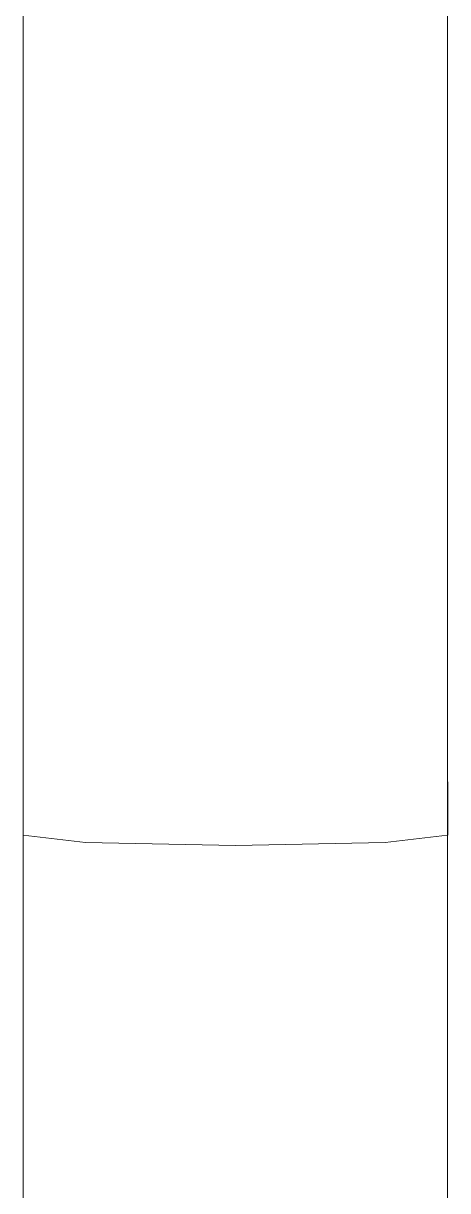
# Model space of a CAD drawing. Header units: millimetres. Extents: x -48147 to 1414029, y -496296 to 18123.
# Drawn here: x 1378198.08 to 1378211.08, y -490082.62 to -490046.86 of the extents above; entities that cross this region are included whole.
import ezdxf

# ---------------------------------------------------------------- set-up
doc = ezdxf.new("R2010")
doc.units = ezdxf.units.MM
doc.header["$MEASUREMENT"] = 0
doc.linetypes.add('Wipeout_Contour', pattern=[1000, 0, -1000])
doc.layers.add('New_A-35-M_FFE_Sanitary', color=7, linetype='Continuous')
doc.layers.add('New_A-35-M_FFE_Sanitary_Pen_No__64', color=7, linetype='Continuous', lineweight=20, true_color=0x606060)

# ---------------------------------------------------------------- blocks, each defined once
blk = doc.blocks.new('Section Elem_190_2', base_point=(1372878.996, -490836.732))
at = {"color": 254, "linetype": 'Wipeout_Contour', "lineweight": 0, "ltscale": 17552609.65439417}
blk.add_wipeout([(1378198.075, -489975.732), (1378198.075, -489979.632), (1378198.075, -489994.632), (1378198.075, -490009.632), (1378198.075, -490029.632), (1378198.075, -490071.732), (1378199.979, -490071.958), (1378199.979, -490029.632), (1378199.979, -490009.632), (1378199.979, -489994.632), (1378199.979, -489979.632), (1378199.979, -489975.732)], dxfattribs=at).dxf.layer = 'New_A-35-M_FFE_Sanitary'
at = {"color": 254, "linetype": 'Wipeout_Contour', "lineweight": 0, "ltscale": 17552646.50630985}
blk.add_wipeout([(1378199.979, -489975.732), (1378199.979, -489979.632), (1378199.979, -489994.632), (1378199.979, -490009.632), (1378199.979, -490029.632), (1378199.979, -490071.958), (1378204.575, -490072.052), (1378204.575, -490029.632), (1378204.575, -490009.632), (1378204.575, -489994.632), (1378204.575, -489979.632), (1378204.575, -489975.732)], dxfattribs=at).dxf.layer = 'New_A-35-M_FFE_Sanitary'
at = {"color": 254, "linetype": 'Wipeout_Contour', "lineweight": 0, "ltscale": 8776365.523037443}
blk.add_wipeout([(1378204.575, -490072.052), (1378209.171, -490071.958), (1378209.171, -490009.1), (1378206.021, -490000.097), (1378204.578, -489987.294), (1378204.575, -489975.732)], dxfattribs=at).dxf.layer = 'New_A-35-M_FFE_Sanitary'
at = {"color": 254, "linetype": 'Wipeout_Contour', "lineweight": 0, "ltscale": 5850967.300078765}
blk.add_wipeout([(1378198.075, -490071.732), (1378198.075, -490093.192), (1378199.979, -490094.093), (1378199.979, -490071.958)], dxfattribs=at).dxf.layer = 'New_A-35-M_FFE_Sanitary'
at = {"layer": 'New_A-35-M_FFE_Sanitary_Pen_No__64', "linetype": 'Continuous'}
for p, q in [((1378198.075, -490029.632), (1378198.075, -490071.732)), ((1378198.075, -490071.732), (1378198.075, -490093.192))]:
    blk.add_line(p, q, dxfattribs=at)
at = {"color": 254, "linetype": 'Wipeout_Contour', "lineweight": 0, "ltscale": 7313682.92014771}
blk.add_wipeout([(1378209.171, -490009.1), (1378209.171, -490071.958), (1378211.075, -490071.732), (1378211.075, -490013.766), (1378210.463, -490012.792)], dxfattribs=at).dxf.layer = 'New_A-35-M_FFE_Sanitary'
at = {"color": 254, "linetype": 'Wipeout_Contour', "lineweight": 0, "ltscale": 5850980.088150901}
blk.add_wipeout([(1378199.979, -490071.958), (1378199.979, -490094.093), (1378204.575, -490094.467), (1378204.575, -490072.052)], dxfattribs=at).dxf.layer = 'New_A-35-M_FFE_Sanitary'
at = {"layer": 'New_A-35-M_FFE_Sanitary_Pen_No__64', "linetype": 'Continuous'}
blk.add_line((1378198.075, -490071.732), (1378199.979, -490071.958), dxfattribs=at)
at = {"color": 254, "linetype": 'Wipeout_Contour', "lineweight": 0, "ltscale": 5850997.410339665}
blk.add_wipeout([(1378204.575, -490072.052), (1378204.575, -490094.467), (1378209.171, -490094.093), (1378209.171, -490071.958)], dxfattribs=at).dxf.layer = 'New_A-35-M_FFE_Sanitary'
at = {"layer": 'New_A-35-M_FFE_Sanitary_Pen_No__64', "linetype": 'Continuous'}
blk.add_line((1378199.979, -490071.958), (1378204.575, -490072.052), dxfattribs=at)
at = {"color": 254, "linetype": 'Wipeout_Contour', "lineweight": 0, "ltscale": 5851009.119543646}
blk.add_wipeout([(1378209.171, -490071.958), (1378209.171, -490094.093), (1378211.075, -490093.192), (1378211.075, -490071.732)], dxfattribs=at).dxf.layer = 'New_A-35-M_FFE_Sanitary'
at = {"layer": 'New_A-35-M_FFE_Sanitary_Pen_No__64', "linetype": 'Continuous'}
blk.add_line((1378204.575, -490072.052), (1378209.171, -490071.958), dxfattribs=at)
at = {"color": 254, "linetype": 'Wipeout_Contour', "lineweight": 0, "ltscale": 4388247.366642486}
blk.add_wipeout([(1378211.083, -490071.732), (1378211.075, -490068.445), (1378211.075, -490070.25)], dxfattribs=at).dxf.layer = 'New_A-35-M_FFE_Sanitary'
at = {"layer": 'New_A-35-M_FFE_Sanitary_Pen_No__64', "linetype": 'Continuous'}
for p, q in [((1378211.075, -490029.632), (1378211.075, -490071.732)), ((1378211.083, -490071.732), (1378211.075, -490068.445)), ((1378209.171, -490071.958), (1378211.075, -490071.732)), ((1378211.075, -490071.732), (1378211.075, -490093.192))]:
    blk.add_line(p, q, dxfattribs=at)

msp = doc.modelspace()

# ---------------------------------------------------------------- block references
at = {"layer": 'New_A-35-M_FFE_Sanitary'}
msp.add_blockref('Section Elem_190_2', (1372878.996, -490836.732), dxfattribs=at)

doc.saveas('drawing.dxf')
